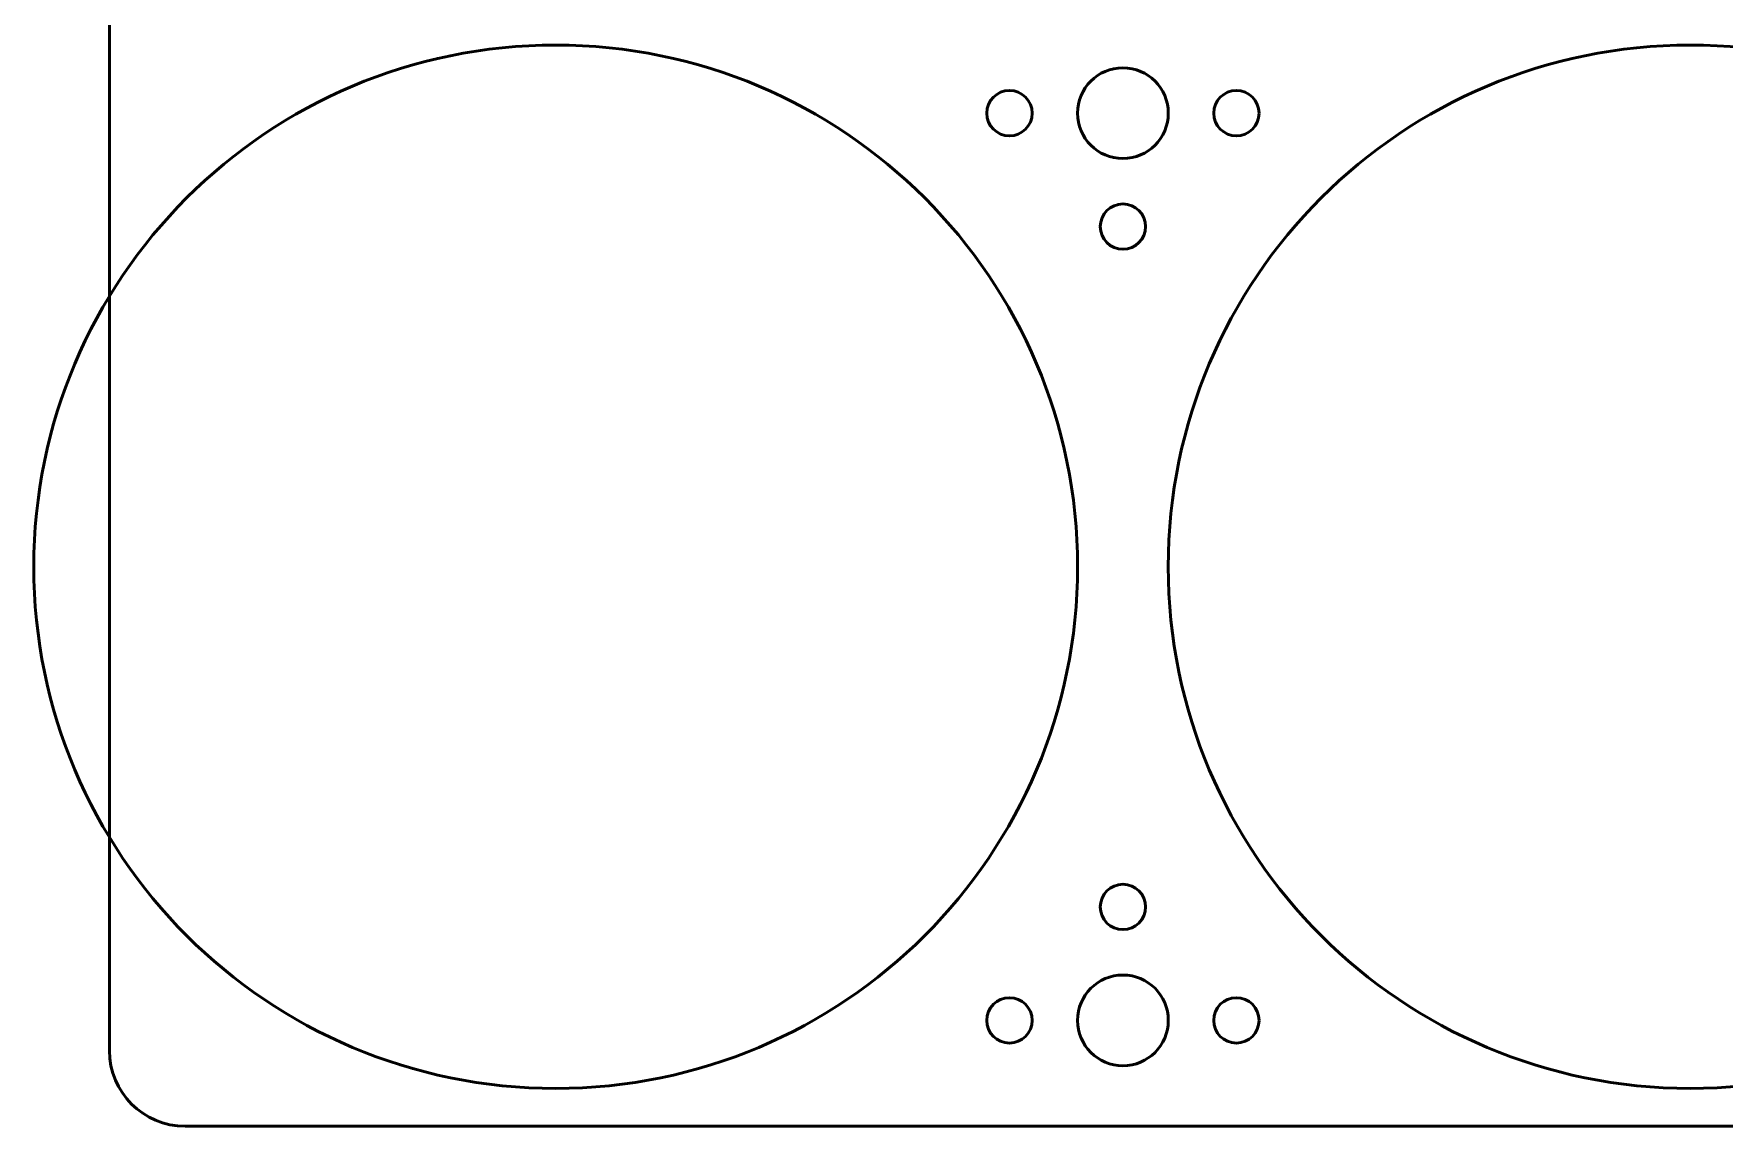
# Model space of a CAD drawing. Header units: centimetres. Extents: x -42.5 to 44.4, y -43.5 to 43.2.
# Drawn here: x -42.45 to -31.27, y -43.45 to -36.22 of the extents above; entities that cross this region are included whole.
import ezdxf

# ---------------------------------------------------------------- set-up
doc = ezdxf.new("R2010")
doc.units = ezdxf.units.CM
doc.header["$MEASUREMENT"] = 0
doc.layers.add('Layer 1', color=7, linetype='Continuous')

msp = doc.modelspace()

# ---------------------------------------------------------------- linework, layer by layer
at = {"layer": 'Layer 1', "lineweight": 53}
for centre in [(-39, -39.75), (-31.5, -39.75)]:
    msp.add_ellipse(centre, major_axis=(0, 3.45), ratio=1, dxfattribs=at)
for points, knots in [([(-41.95, -42.95), (-41.95, -42.95), (-41.95, -14.05), (-41.95, -14.05), (-41.95, -14.05), (-41.95, -13.77386), (-41.72614, -13.55), (-41.45, -13.55), (-41.45, -13.55), (-41.45, -13.55), (-21.55, -13.55), (-21.55, -13.55), (-21.55, -13.55), (-21.27386, -13.55), (-21.05, -13.77386), (-21.05, -14.05), (-21.05, -14.05), (-21.05, -14.05), (-21.05, -42.95), (-21.05, -42.95), (-21.05, -42.95), (-21.05, -43.22614), (-21.27386, -43.45), (-21.55, -43.45), (-21.55, -43.45), (-21.55, -43.45), (-41.45, -43.45), (-41.45, -43.45), (-41.45, -43.45), (-41.72614, -43.45), (-41.95, -43.22614), (-41.95, -42.95)], [0, 0, 0, 0, 0.11111111, 0.11111111, 0.11111111, 0.11111111, 0.22222222, 0.22222222, 0.22222222, 0.22222222, 0.33333333, 0.33333333, 0.33333333, 0.33333333, 0.44444444, 0.44444444, 0.44444444, 0.44444444, 0.55555556, 0.55555556, 0.55555556, 0.55555556, 0.66666667, 0.66666667, 0.66666667, 0.66666667, 0.77777778, 0.77777778, 0.77777778, 0.77777778, 1, 1, 1, 1]), ([(-34.95, -36.75), (-34.95, -36.58431), (-35.08431, -36.45), (-35.25, -36.45), (-35.25, -36.45), (-35.41569, -36.45), (-35.55, -36.58431), (-35.55, -36.75), (-35.55, -36.75), (-35.55, -36.91569), (-35.41569, -37.05), (-35.25, -37.05), (-35.25, -37.05), (-35.08431, -37.05), (-34.95, -36.91569), (-34.95, -36.75)], [0, 0, 0, 0, 0.2, 0.2, 0.2, 0.2, 0.4, 0.4, 0.4, 0.4, 0.6, 0.6, 0.6, 0.6, 1, 1, 1, 1]), ([(-35.85, -36.75), (-35.85, -36.66716), (-35.91716, -36.6), (-36, -36.6), (-36, -36.6), (-36.08284, -36.6), (-36.15, -36.66716), (-36.15, -36.75), (-36.15, -36.75), (-36.15, -36.83284), (-36.08284, -36.9), (-36, -36.9), (-36, -36.9), (-35.91716, -36.9), (-35.85, -36.83284), (-35.85, -36.75)], [0, 0, 0, 0, 0.2, 0.2, 0.2, 0.2, 0.4, 0.4, 0.4, 0.4, 0.6, 0.6, 0.6, 0.6, 1, 1, 1, 1]), ([(-34.35, -36.75), (-34.35, -36.66716), (-34.41716, -36.6), (-34.5, -36.6), (-34.5, -36.6), (-34.58284, -36.6), (-34.65, -36.66716), (-34.65, -36.75), (-34.65, -36.75), (-34.65, -36.83284), (-34.58284, -36.9), (-34.5, -36.9), (-34.5, -36.9), (-34.41716, -36.9), (-34.35, -36.83284), (-34.35, -36.75)], [0, 0, 0, 0, 0.2, 0.2, 0.2, 0.2, 0.4, 0.4, 0.4, 0.4, 0.6, 0.6, 0.6, 0.6, 1, 1, 1, 1]), ([(-35.1, -37.5), (-35.1, -37.41716), (-35.16716, -37.35), (-35.25, -37.35), (-35.25, -37.35), (-35.33284, -37.35), (-35.4, -37.41716), (-35.4, -37.5), (-35.4, -37.5), (-35.4, -37.58284), (-35.33284, -37.65), (-35.25, -37.65), (-35.25, -37.65), (-35.16716, -37.65), (-35.1, -37.58284), (-35.1, -37.5)], [0, 0, 0, 0, 0.2, 0.2, 0.2, 0.2, 0.4, 0.4, 0.4, 0.4, 0.6, 0.6, 0.6, 0.6, 1, 1, 1, 1]), ([(-35.1, -42), (-35.1, -41.91716), (-35.16716, -41.85), (-35.25, -41.85), (-35.25, -41.85), (-35.33284, -41.85), (-35.4, -41.91716), (-35.4, -42), (-35.4, -42), (-35.4, -42.08284), (-35.33284, -42.15), (-35.25, -42.15), (-35.25, -42.15), (-35.16716, -42.15), (-35.1, -42.08284), (-35.1, -42)], [0, 0, 0, 0, 0.2, 0.2, 0.2, 0.2, 0.4, 0.4, 0.4, 0.4, 0.6, 0.6, 0.6, 0.6, 1, 1, 1, 1]), ([(-34.95, -42.75), (-34.95, -42.58431), (-35.08431, -42.45), (-35.25, -42.45), (-35.25, -42.45), (-35.41569, -42.45), (-35.55, -42.58431), (-35.55, -42.75), (-35.55, -42.75), (-35.55, -42.91569), (-35.41569, -43.05), (-35.25, -43.05), (-35.25, -43.05), (-35.08431, -43.05), (-34.95, -42.91569), (-34.95, -42.75)], [0, 0, 0, 0, 0.2, 0.2, 0.2, 0.2, 0.4, 0.4, 0.4, 0.4, 0.6, 0.6, 0.6, 0.6, 1, 1, 1, 1]), ([(-35.85, -42.75), (-35.85, -42.66716), (-35.91716, -42.6), (-36, -42.6), (-36, -42.6), (-36.08284, -42.6), (-36.15, -42.66716), (-36.15, -42.75), (-36.15, -42.75), (-36.15, -42.83284), (-36.08284, -42.9), (-36, -42.9), (-36, -42.9), (-35.91716, -42.9), (-35.85, -42.83284), (-35.85, -42.75)], [0, 0, 0, 0, 0.2, 0.2, 0.2, 0.2, 0.4, 0.4, 0.4, 0.4, 0.6, 0.6, 0.6, 0.6, 1, 1, 1, 1]), ([(-34.35, -42.75), (-34.35, -42.66716), (-34.41716, -42.6), (-34.5, -42.6), (-34.5, -42.6), (-34.58284, -42.6), (-34.65, -42.66716), (-34.65, -42.75), (-34.65, -42.75), (-34.65, -42.83284), (-34.58284, -42.9), (-34.5, -42.9), (-34.5, -42.9), (-34.41716, -42.9), (-34.35, -42.83284), (-34.35, -42.75)], [0, 0, 0, 0, 0.2, 0.2, 0.2, 0.2, 0.4, 0.4, 0.4, 0.4, 0.6, 0.6, 0.6, 0.6, 1, 1, 1, 1])]:
    msp.add_open_spline(points, degree=3, knots=knots, dxfattribs=at)

doc.saveas('drawing.dxf')
